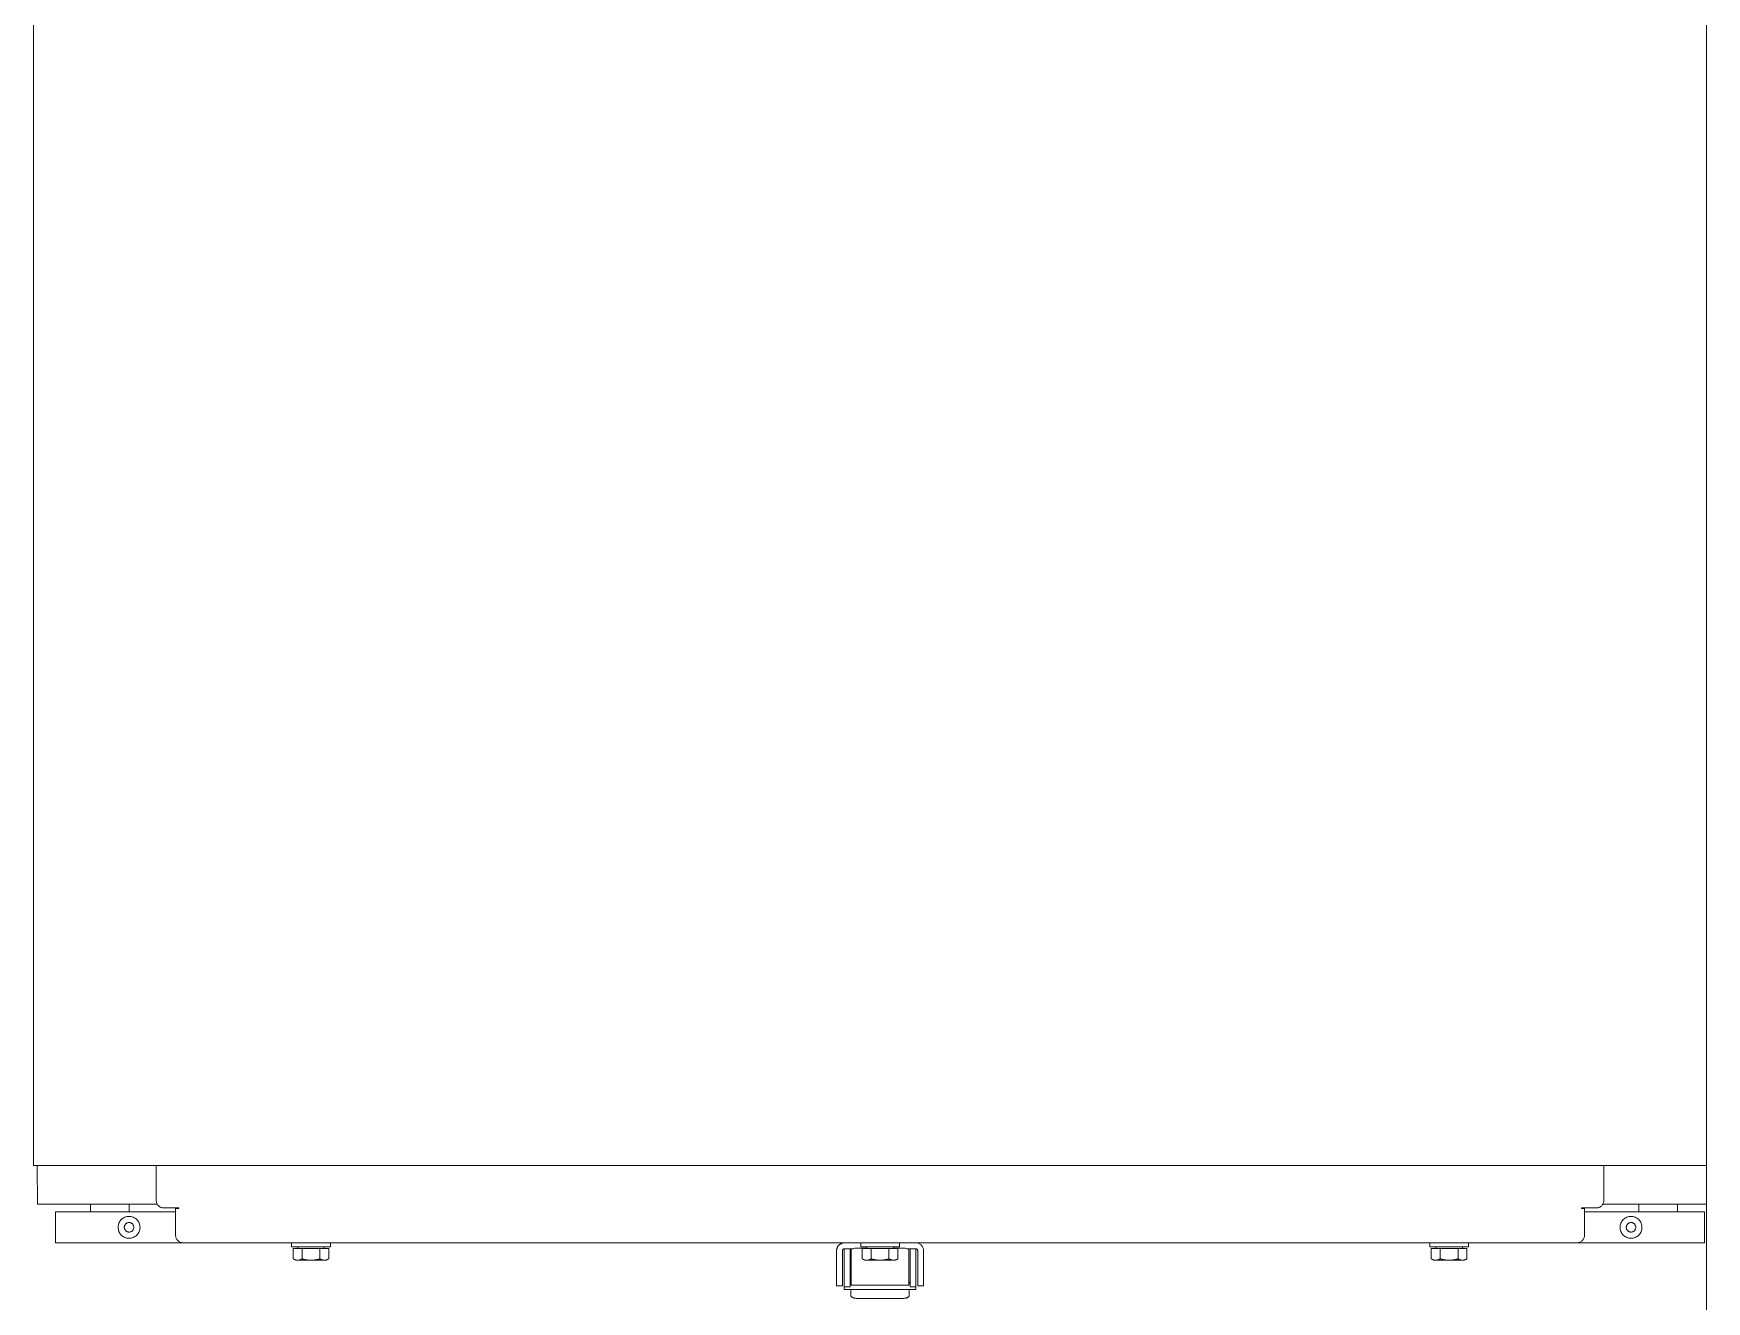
# Model space of a CAD drawing. Extents: x -681219 to -550379, y -242630 to -158199.
# Drawn here: x -672442.1 to -672009.9, y -214085.7 to -213758.1 of the extents above; entities that cross this region are included whole.
import ezdxf

# ---------------------------------------------------------------- set-up
doc = ezdxf.new("R2010")
doc.units = 0
doc.header["$LTSCALE"] = 1000
doc.linetypes.add('DASHED2', pattern=[9.525, 6.35, -3.175])
doc.layers.get('0').update_dxf_attribs({"linetype": 'CONTINUOUS'})
doc.layers.add('future', color=4, linetype='DASHED2', lineweight=0)

# ---------------------------------------------------------------- blocks, each defined once
blk = doc.blocks.new('A$Caddf9ae6')
at = {"color": 0}
for p, q in [((-256.69, -3542.97), (265.31, -3542.97)), ((-154.19, -3543.47), (-154.19, -3556.47)), ((-154.19, -3543.47), (-146.19, -3543.47)), ((-146.19, -3556.47), (-146.19, -3543.47)), ((-144.19, -3569.74), (-144.19, -3542.97)), ((-134.19, -3555.47), (-134.19, -3542.97)), ((-146.19, -3550.47), (-144.19, -3550.47)), ((-154.19, -3576.47), (-154.19, -3556.47)), ((-146.19, -3574.47), (-146.19, -3556.47)), ((-134.19, -3555.47), (-134.19, -3955.47)), ((-146.19, -3560.47), (-144.19, -3560.47)), ((-134.19, -3569.47), (-143.19, -3569.47)), ((-145.19, -3571.47), (-145.19, -3574.39)), ((-154.19, -3936.47), (-154.19, -3576.47)), ((-152.19, -3574.47), (-145.29, -3574.47)), ((-145.29, -3575.3), (-145.29, -3574.47)), ((-145.19, -3575.3), (-145.29, -3575.3)), ((-145.19, -3574.39), (-145.19, -3574.55)), ((-145.19, -3574.55), (-145.19, -3575.3)), ((-155.19, -3604.47), (-155.19, -3614.47)), ((-155.19, -3604.47), (-154.19, -3604.47)), ((-158.69, -3605.47), (-158.33, -3604.85)), ((-158.69, -3605.47), (-158.69, -3606)), ((-158.69, -3606), (-158.69, -3609.47)), ((-155.69, -3604.85), (-158.33, -3604.85)), ((-155.69, -3607.16), (-158.33, -3607.16)), ((-155.69, -3604.85), (-155.69, -3607.16)), ((-155.69, -3606.03), (-155.19, -3606.03)), ((-155.69, -3607.16), (-155.69, -3611.78)), ((-158.69, -3609.47), (-158.69, -3612.93)), ((-158.69, -3612.93), (-158.69, -3613.47)), ((-155.69, -3611.78), (-158.33, -3611.78)), ((-155.69, -3611.78), (-155.69, -3614.09)), ((-155.69, -3612.91), (-155.19, -3612.91)), ((-158.69, -3613.47), (-158.33, -3614.09)), ((-155.69, -3614.09), (-158.33, -3614.09)), ((-155.19, -3614.47), (-154.19, -3614.47)), ((-163.7, -3745.23), (-165.29, -3745.23)), ((-165.29, -3745.23), (-165.29, -3746.75)), ((-163.7, -3746.75), (-165.29, -3746.75)), ((-156.22, -3745.23), (-163.7, -3745.23)), ((-163.7, -3746.75), (-156.22, -3746.75)), ((-168.54, -3750.45), (-168.54, -3762.49)), ((-167, -3748.92), (-167.78, -3748.92)), ((-166.25, -3748.92), (-167, -3748.92)), ((-166.25, -3747.2), (-166.25, -3747.2)), ((-166.25, -3747.2), (-165.52, -3747.2)), ((-166.25, -3747.2), (-166.25, -3748.92)), ((-166.25, -3765.74), (-166.25, -3747.2)), ((-157.62, -3747.2), (-165.52, -3747.2)), ((-165.52, -3747.2), (-165.52, -3748.72)), ((-157.62, -3748.72), (-165.52, -3748.72)), ((-165.17, -3749.04), (-160.29, -3749.04)), ((-165.17, -3763.9), (-165.17, -3749.04)), ((-160.29, -3749.04), (-156.55, -3749.04)), ((-157.62, -3747.2), (-155.71, -3747.2)), ((-157.62, -3748.72), (-155.71, -3748.72)), ((-155.85, -3749.04), (-156.55, -3749.04)), ((-155.58, -3749.94), (-155.85, -3749.04)), ((-155.71, -3747.26), (-155.71, -3749.51)), ((-155.58, -3753.03), (-155.58, -3749.94)), ((-155.19, -3751.47), (-155.19, -3761.47)), ((-155.19, -3751.47), (-154.19, -3751.47)), ((-158.69, -3752.47), (-158.33, -3751.85)), ((-158.69, -3752.47), (-158.69, -3753)), ((-158.69, -3753), (-158.69, -3756.47)), ((-155.69, -3751.85), (-158.33, -3751.85)), ((-155.69, -3754.16), (-158.33, -3754.16)), ((-155.69, -3751.85), (-155.69, -3754.16)), ((-155.69, -3753.03), (-155.19, -3753.03)), ((-155.69, -3754.16), (-155.69, -3758.78)), ((-158.69, -3756.47), (-158.69, -3759.93)), ((-158.69, -3759.93), (-158.69, -3760.47)), ((-155.69, -3758.78), (-158.33, -3758.78)), ((-155.69, -3758.78), (-155.69, -3761.09)), ((-155.69, -3759.91), (-155.19, -3759.91)), ((-155.58, -3763), (-155.58, -3759.91)), ((-167.78, -3764.01), (-167, -3764.01)), ((-167, -3764.01), (-166.25, -3764.01)), ((-166.25, -3764.01), (-166.25, -3765.74)), ((-165.52, -3764.21), (-161.55, -3764.21)), ((-165.52, -3764.21), (-165.52, -3765.74)), ((-165.17, -3763.9), (-160.29, -3763.9)), ((-161.55, -3764.21), (-157.62, -3764.21)), ((-160.29, -3763.9), (-156.55, -3763.9)), ((-158.69, -3760.47), (-158.33, -3761.09)), ((-155.69, -3761.09), (-158.33, -3761.09)), ((-155.71, -3764.21), (-157.62, -3764.21)), ((-155.85, -3763.9), (-156.55, -3763.9)), ((-155.85, -3763.9), (-155.58, -3763)), ((-155.71, -3763.43), (-155.71, -3765.67)), ((-155.19, -3761.47), (-154.19, -3761.47)), ((-166.25, -3765.74), (-166.25, -3765.74)), ((-166.25, -3765.74), (-165.52, -3765.74)), ((-165.52, -3765.74), (-157.62, -3765.74)), ((-165.29, -3766.18), (-163.7, -3766.18)), ((-165.29, -3767.71), (-165.29, -3766.18)), ((-165.29, -3767.71), (-163.7, -3767.71)), ((-156.22, -3766.18), (-163.7, -3766.18)), ((-163.7, -3767.71), (-156.22, -3767.71)), ((-155.71, -3765.74), (-157.62, -3765.74)), ((-158.69, -3899.47), (-158.33, -3898.85)), ((-158.69, -3899.47), (-158.69, -3900)), ((-158.69, -3900), (-158.69, -3903.47)), ((-155.69, -3898.85), (-158.33, -3898.85)), ((-155.69, -3901.16), (-158.33, -3901.16)), ((-155.69, -3898.85), (-155.69, -3901.16)), ((-155.69, -3900.03), (-155.19, -3900.03)), ((-155.69, -3901.16), (-155.69, -3905.78)), ((-155.19, -3898.47), (-155.19, -3908.47)), ((-155.19, -3898.47), (-154.19, -3898.47)), ((-158.69, -3903.47), (-158.69, -3906.93)), ((-158.69, -3906.93), (-158.69, -3907.47)), ((-155.69, -3905.78), (-158.33, -3905.78)), ((-155.69, -3905.78), (-155.69, -3908.09)), ((-155.69, -3906.91), (-155.19, -3906.91)), ((-158.69, -3907.47), (-158.33, -3908.09)), ((-155.69, -3908.09), (-158.33, -3908.09)), ((-155.19, -3908.47), (-154.19, -3908.47)), ((-154.19, -3956.47), (-154.19, -3936.47)), ((-145.29, -3938.47), (-152.19, -3938.47)), ((-146.19, -3956.47), (-146.19, -3938.47)), ((-145.29, -3938.47), (-145.29, -3937.64)), ((-145.29, -3937.64), (-145.19, -3937.64)), ((-145.19, -3937.64), (-145.19, -3938.39)), ((-145.19, -3938.55), (-145.19, -3938.39)), ((-145.19, -3941.46), (-145.19, -3938.55)), ((-144.19, -3943.19), (-144.19, -3974.12)), ((-134.19, -3943.46), (-143.19, -3943.46)), ((-144.19, -3950.47), (-146.19, -3950.47)), ((-154.19, -3956.47), (-154.19, -3969.47)), ((-146.19, -3969.47), (-146.19, -3956.47)), ((-134.19, -3975.17), (-134.19, -3955.47)), ((-144.19, -3960.47), (-146.19, -3960.47)), ((-146.19, -3969.47), (-154.19, -3969.47)), ((-144.19, -3974.12), (-134.19, -3974.21)), ((-134.19, -3975.17), (165.81, -3975.17))]:
    blk.add_line(p, q, dxfattribs=at)
for centre, radius in [((-150.19, -3562.47), 2.83), ((-150.19, -3562.47), 1.23), ((-150.19, -3950.47), 2.83), ((-150.19, -3950.47), 1.23)]:
    blk.add_circle(centre, radius, dxfattribs=at)
for centre, radius, start, end in [((-152.19, -3576.47), 2, 90, 180), ((-156.22, -3747.26), 2.03, 0, 90), ((-156.22, -3747.26), 0.508, 0, 90), ((-164.22, -3749.23), 0.508, 90, 157.9757), ((-164.22, -3763.71), 0.508, 202.0243, 270), ((-156.22, -3765.67), 0.508, 270, 0), ((-156.22, -3765.67), 2.03, 270, 0), ((-152.19, -3936.47), 2, 180, 270)]:
    blk.add_arc(centre, radius, start, end, dxfattribs=at)
for centre, major_axis, ratio, start_param, end_param in [((-143.19, -3571.47), (-2, 0), 0.99863, 4.712389, 6.283185), ((-167.78, -3750.45), (0, 1.52), 0.5, 0, 1.570796), ((-167.78, -3762.49), (0, -1.52), 0.5, 4.712389, 6.283185), ((-143.19, -3941.46), (-2, 0), 0.99863, 0, 1.570796)]:
    blk.add_ellipse(centre, major_axis=major_axis, ratio=ratio, start_param=start_param, end_param=end_param, dxfattribs=at)
for points in [[(-158.33, -3604.85), (-158.69, -3605.47), (-158.69, -3606)], [(-158.69, -3606), (-158.69, -3606.54), (-158.33, -3607.16)], [(-158.33, -3607.16), (-158.69, -3608.4), (-158.69, -3609.47)], [(-158.69, -3609.47), (-158.69, -3610.54), (-158.33, -3611.78)], [(-158.33, -3611.78), (-158.69, -3612.4), (-158.69, -3612.93)], [(-158.69, -3612.93), (-158.69, -3613.47), (-158.33, -3614.09)], [(-158.33, -3751.85), (-158.69, -3752.47), (-158.69, -3753)], [(-158.69, -3753), (-158.69, -3753.54), (-158.33, -3754.16)], [(-158.33, -3754.16), (-158.69, -3755.4), (-158.69, -3756.47)], [(-158.69, -3756.47), (-158.69, -3757.54), (-158.33, -3758.78)], [(-158.33, -3758.78), (-158.69, -3759.4), (-158.69, -3759.93)], [(-158.69, -3759.93), (-158.69, -3760.47), (-158.33, -3761.09)], [(-158.33, -3898.85), (-158.69, -3899.47), (-158.69, -3900)], [(-158.69, -3900), (-158.69, -3900.54), (-158.33, -3901.16)], [(-158.33, -3901.16), (-158.69, -3902.4), (-158.69, -3903.47)], [(-158.69, -3903.47), (-158.69, -3904.54), (-158.33, -3905.78)], [(-158.33, -3905.78), (-158.69, -3906.4), (-158.69, -3906.93)], [(-158.69, -3906.93), (-158.69, -3907.47), (-158.33, -3908.09)]]:
    blk.add_rational_spline(points, [1, 1.0379548493, 1], degree=2, dxfattribs=at)

msp = doc.modelspace()

# ---------------------------------------------------------------- block references
at = {"layer": 'future', "xscale": -1, "rotation": 270}
msp.add_blockref('A$Caddf9ae6', (-668466.9156, -213916.3249), dxfattribs=at)

doc.saveas('drawing.dxf')
